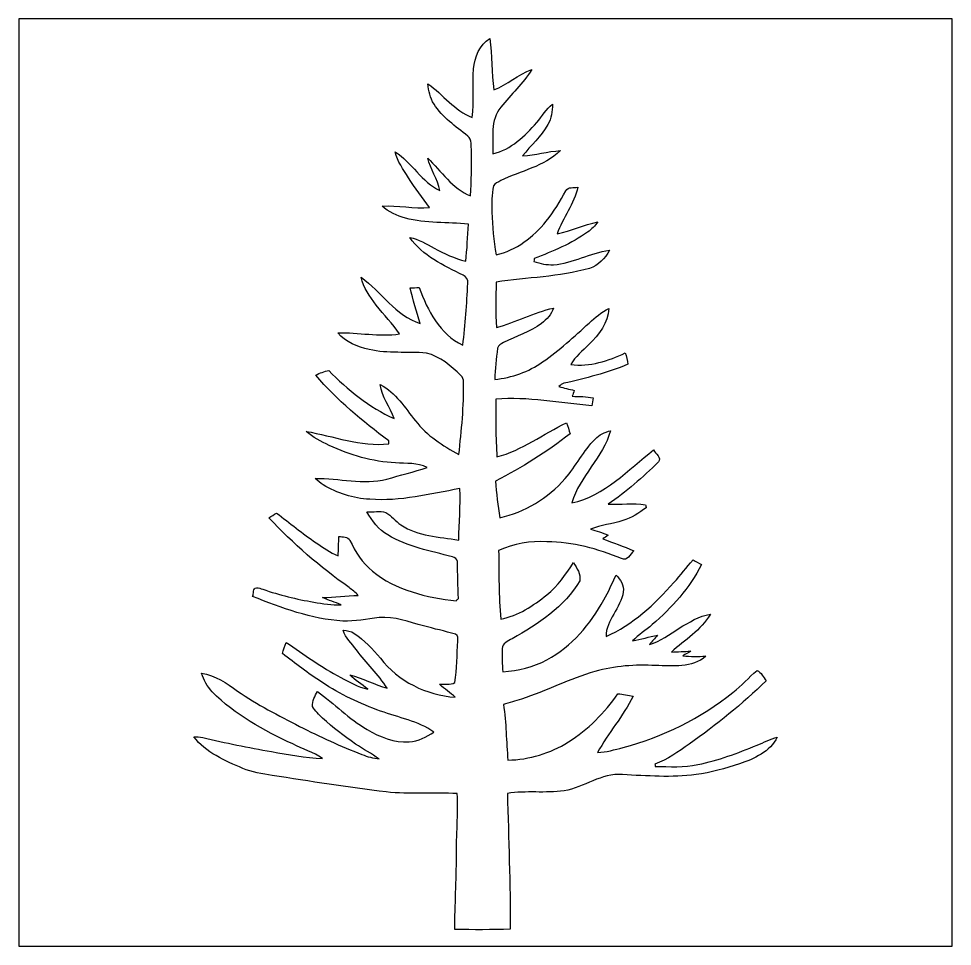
# Model space of a CAD drawing. Header units: centimetres. Extents: x -16.8 to 16.8, y -16.7 to 16.7.
import ezdxf

# ---------------------------------------------------------------- set-up
doc = ezdxf.new("R2010")
doc.units = ezdxf.units.CM
doc.header["$MEASUREMENT"] = 0
doc.layers.add('Layer 1', color=7, linetype='Continuous')

msp = doc.modelspace()

# ---------------------------------------------------------------- linework, layer by layer
at = {"layer": 'Layer 1', "color": 7}
for points, knots in [([(-16.77458, 16.66875), (-16.77458, 16.66875), (16.77458, 16.66875), (16.77458, 16.66875), (16.77458, 16.66875), (16.77458, 16.66875), (16.77458, -16.66875), (16.77458, -16.66875), (16.77458, -16.66875), (16.77458, -16.66875), (-16.77458, -16.66875), (-16.77458, -16.66875), (-16.77458, -16.66875), (-16.77458, -16.66875), (-16.77458, 16.66875), (-16.77458, 16.66875), (-16.77458, 16.66875), (-16.77458, 16.66875), (-16.77458, 16.66875), (-16.77458, 16.66875)], [0, 0, 0, 0, 0.16666667, 0.16666667, 0.16666667, 0.16666667, 0.33333333, 0.33333333, 0.33333333, 0.33333333, 0.5, 0.5, 0.5, 0.5, 0.66666667, 0.66666667, 0.66666667, 0.66666667, 1, 1, 1, 1]), ([(-0.43427, 14.86888), (-0.45755, 14.28468), (-0.41875, 13.69871), (-0.47449, 13.11592), (-0.47449, 13.11592), (-1.11584, 13.36428), (-1.52541, 13.94248), (-2.07045, 14.33054), (-2.07045, 14.33054), (-2.03835, 14.0776), (-2.0006, 13.81513), (-1.84856, 13.60205), (-1.84856, 13.60205), (-1.55575, 13.11134), (-1.06539, 12.80583), (-0.63923, 12.44812), (-0.63923, 12.44812), (-0.46108, 12.32888), (-0.5267, 12.08546), (-0.50306, 11.90731), (-0.50306, 11.90731), (-0.49706, 11.37214), (-0.51153, 10.83663), (-0.53305, 10.30182), (-0.53305, 10.30182), (-1.19556, 10.56111), (-1.59103, 11.18164), (-2.07786, 11.66072), (-2.07786, 11.66072), (-1.97309, 11.25467), (-1.72403, 10.90013), (-1.63971, 10.48879), (-1.63971, 10.48879), (-2.29376, 10.80029), (-2.64583, 11.49914), (-3.25085, 11.88156), (-3.25085, 11.88156), (-3.16759, 11.53866), (-2.95063, 11.24973), (-2.76966, 10.9534), (-2.76966, 10.9534), (-2.53965, 10.57981), (-2.26166, 10.24043), (-2.00695, 9.88413), (-2.00695, 9.88413), (-2.5781, 9.82239), (-3.14784, 9.97902), (-3.71687, 9.92964), (-3.71687, 9.92964), (-3.47698, 9.72009), (-3.18523, 9.57827), (-2.87655, 9.50242), (-2.87655, 9.50242), (-2.14066, 9.2904), (-1.36419, 9.37331), (-0.61242, 9.28158), (-0.61242, 9.28158), (-0.64276, 8.83708), (-0.65934, 8.39152), (-0.70838, 7.94844), (-0.70838, 7.94844), (-1.10596, 8.05533), (-1.48519, 8.22254), (-1.84397, 8.42292), (-1.84397, 8.42292), (-2.12302, 8.57885), (-2.40665, 8.73689), (-2.72168, 8.80851), (-2.72168, 8.80851), (-2.27048, 8.13752), (-1.50036, 7.80415), (-0.80716, 7.44537), (-0.80716, 7.44537), (-0.69321, 7.39528), (-0.61736, 7.28451), (-0.63253, 7.15786), (-0.63253, 7.15786), (-0.67804, 6.41773), (-0.71508, 5.67514), (-0.81915, 4.9403), (-0.81915, 4.9403), (-1.64853, 5.31742), (-2.07821, 6.19019), (-2.3816, 7.00299), (-2.3816, 7.00299), (-2.48955, 7.00087), (-2.60209, 7.00229), (-2.70863, 6.99911), (-2.70863, 6.99911), (-2.61056, 6.56343), (-2.47297, 6.13869), (-2.34421, 5.71147), (-2.34421, 5.71147), (-3.24062, 5.99017), (-3.73627, 6.86153), (-4.47111, 7.37623), (-4.47111, 7.37623), (-4.39843, 6.99488), (-4.14267, 6.68443), (-3.92501, 6.3754), (-3.92501, 6.3754), (-3.66183, 6.01698), (-3.32846, 5.71359), (-3.08928, 5.33753), (-3.08928, 5.33753), (-3.82693, 5.23593), (-4.56565, 5.39503), (-5.30296, 5.38163), (-5.30296, 5.38163), (-5.03202, 5.03731), (-4.59634, 4.87045), (-4.18006, 4.78402), (-4.18006, 4.78402), (-3.50732, 4.61045), (-2.80564, 4.71981), (-2.12196, 4.64926), (-2.12196, 4.64926), (-1.62983, 4.53108), (-1.23754, 4.18677), (-0.88336, 3.84281), (-0.88336, 3.84281), (-0.82303, 3.78389), (-0.78881, 3.70311), (-0.79128, 3.61809), (-0.79128, 3.61809), (-0.77153, 2.74355), (-0.86325, 1.87113), (-0.95709, 1.00259), (-0.95709, 1.00259), (-1.53247, 1.32256), (-2.10749, 1.68346), (-2.51531, 2.21156), (-2.51531, 2.21156), (-2.8956, 2.68041), (-3.22016, 3.24485), (-3.78319, 3.51719), (-3.78319, 3.51719), (-3.72392, 3.07093), (-3.43076, 2.70898), (-3.28295, 2.29411), (-3.28295, 2.29411), (-4.1716, 2.70651), (-4.96076, 3.32281), (-5.63492, 4.03049), (-5.63492, 4.03049), (-5.79508, 3.98921), (-5.95348, 3.93665), (-6.09918, 3.85727), (-6.09918, 3.85727), (-5.33365, 2.95945), (-4.4196, 2.20204), (-3.47768, 1.49684), (-3.47768, 1.49684), (-3.47698, 1.46967), (-3.47521, 1.4157), (-3.47451, 1.38853), (-3.47451, 1.38853), (-4.49016, 1.2767), (-5.46382, 1.67111), (-6.44737, 1.83833), (-6.44737, 1.83833), (-6.20254, 1.62172), (-5.9115, 1.46932), (-5.61763, 1.33138), (-5.61763, 1.33138), (-4.86516, 0.99095), (-4.06012, 0.73378), (-3.22898, 0.71226), (-3.22898, 0.71226), (-2.85256, 0.66781), (-2.44122, 0.72637), (-2.09762, 0.53869), (-2.09762, 0.53869), (-2.57739, 0.38841), (-3.06211, 0.25365), (-3.54789, 0.12383), (-3.54789, 0.12383), (-4.39385, -0.09243), (-5.26027, 0.16016), (-6.11505, 0.14464), (-6.11505, 0.14464), (-6.03038, 0.05821), (-5.93937, -0.02364), (-5.83424, -0.08573), (-5.83424, -0.08573), (-5.32553, -0.38241), (-4.75121, -0.57468), (-4.16031, -0.60113), (-4.16031, -0.60113), (-3.06352, -0.68792), (-1.99214, -0.41169), (-0.92216, -0.22049), (-0.92216, -0.22049), (-0.89747, -0.83608), (-0.93486, -1.45274), (-0.96379, -2.06798), (-0.96379, -2.06798), (-1.66617, -1.94945), (-2.4317, -1.93851), (-3.04024, -1.52188), (-3.04024, -1.52188), (-3.23638, -1.39347), (-3.37749, -1.19204), (-3.58387, -1.07915), (-3.58387, -1.07915), (-3.79942, -1.00401), (-4.03789, -1.06715), (-4.25979, -1.05728), (-4.25979, -1.05728), (-4.07846, -1.38395), (-3.8421, -1.70109), (-3.50908, -1.88489), (-3.50908, -1.88489), (-2.80494, -2.31775), (-1.97626, -2.45604), (-1.19133, -2.6737), (-1.19133, -2.6737), (-1.11478, -2.70087), (-1.00506, -2.73897), (-1.0093, -2.83845), (-1.0093, -2.83845), (-0.99554, -3.28224), (-0.9966, -3.72674), (-0.97578, -4.17054), (-0.97578, -4.17054), (-1.00048, -4.197), (-1.02482, -4.22381), (-1.04916, -4.25133), (-1.04916, -4.25133), (-2.11349, -4.13244), (-3.22121, -3.88126), (-4.06471, -3.18241), (-4.06471, -3.18241), (-4.42807, -2.89489), (-4.67395, -2.49167), (-4.87292, -2.07998), (-4.87292, -2.07998), (-4.94312, -1.93216), (-5.13151, -1.96039), (-5.26803, -1.9364), (-5.26803, -1.9364), (-5.27614, -2.16994), (-5.28426, -2.40348), (-5.2959, -2.63737), (-5.2959, -2.63737), (-5.58271, -2.52589), (-5.8293, -2.33539), (-6.08365, -2.16711), (-6.08365, -2.16711), (-6.57578, -1.83586), (-7.03368, -1.45732), (-7.50499, -1.09749), (-7.50499, -1.09749), (-7.59989, -1.15358), (-7.69408, -1.21038), (-7.78757, -1.26859), (-7.78757, -1.26859), (-6.91303, -2.19816), (-5.94395, -3.03848), (-4.90079, -3.77366), (-4.90079, -3.77366), (-4.78755, -3.8608), (-4.67148, -3.94829), (-4.57482, -4.05518), (-4.57482, -4.05518), (-5.00239, -4.08658), (-5.42996, -4.11057), (-5.85752, -4.13667), (-5.85752, -4.13667), (-5.63809, -4.22734), (-5.41408, -4.30706), (-5.19183, -4.39103), (-5.19183, -4.39103), (-5.52027, -4.42031), (-5.84518, -4.35116), (-6.16761, -4.30071), (-6.16761, -4.30071), (-6.78886, -4.18959), (-7.40728, -4.04989), (-8.00135, -3.83505), (-8.00135, -3.83505), (-8.07544, -3.81247), (-8.14917, -3.77966), (-8.22748, -3.78001), (-8.22748, -3.78001), (-8.37565, -3.78495), (-8.31286, -4.01708), (-8.36895, -4.09434), (-8.36895, -4.09434), (-7.32825, -4.51238), (-6.25651, -4.90573), (-5.12833, -4.98334), (-5.12833, -4.98334), (-4.68983, -5.00062), (-4.25979, -4.90185), (-3.82623, -4.85704), (-3.82623, -4.85704), (-3.27096, -4.80131), (-2.75273, -5.02461), (-2.22462, -5.1502), (-2.22462, -5.1502), (-1.84503, -5.26309), (-1.45415, -5.33576), (-1.07668, -5.45606), (-1.07668, -5.45606), (-0.97508, -5.48746), (-0.99589, -5.61234), (-0.99378, -5.69489), (-0.99378, -5.69489), (-1.02799, -6.19372), (-1.01, -6.69996), (-1.10243, -7.19314), (-1.10243, -7.19314), (-1.26965, -7.27886), (-1.47003, -7.23018), (-1.651, -7.25311), (-1.651, -7.25311), (-1.47249, -7.42033), (-1.26965, -7.55862), (-1.08479, -7.71913), (-1.08479, -7.71913), (-2.11526, -7.64046), (-3.14396, -7.14975), (-3.77719, -6.3186), (-3.77719, -6.3186), (-4.0446, -5.97676), (-4.35504, -5.66526), (-4.71488, -5.42114), (-4.71488, -5.42114), (-4.83164, -5.34035), (-4.97558, -5.32553), (-5.1121, -5.31142), (-5.1121, -5.31142), (-5.04225, -5.59541), (-4.80307, -5.78591), (-4.63938, -6.01521), (-4.63938, -6.01521), (-4.28131, -6.48476), (-3.85904, -6.90351), (-3.52778, -7.39352), (-3.52778, -7.39352), (-3.98463, -7.25487), (-4.41466, -7.04109), (-4.87433, -6.91021), (-4.87433, -6.91021), (-4.68912, -7.11588), (-4.44006, -7.24782), (-4.23263, -7.42915), (-4.23263, -7.42915), (-4.58188, -7.35189), (-4.8895, -7.16527), (-5.20383, -7.00405), (-5.20383, -7.00405), (-5.89456, -6.64527), (-6.51616, -6.17255), (-7.16562, -5.74746), (-7.16562, -5.74746), (-7.21713, -5.87763), (-7.26369, -6.00992), (-7.30003, -6.14539), (-7.30003, -6.14539), (-6.83084, -6.49781), (-6.37187, -6.86576), (-5.87622, -7.18114), (-5.87622, -7.18114), (-5.22605, -7.62353), (-4.50321, -7.94597), (-3.76731, -8.21584), (-3.76731, -8.21584), (-3.12738, -8.45114), (-2.42147, -8.5725), (-1.85244, -8.96832), (-1.85244, -8.96832), (-2.11808, -9.14682), (-2.41512, -9.29922), (-2.74003, -9.32145), (-2.74003, -9.32145), (-3.27907, -9.35814), (-3.79836, -9.14717), (-4.25274, -8.87554), (-4.25274, -8.87554), (-4.90502, -8.49418), (-5.43736, -7.95161), (-6.04132, -7.50499), (-6.04132, -7.50499), (-6.11858, -7.6775), (-6.23676, -7.84754), (-6.21312, -8.04616), (-6.21312, -8.04616), (-6.12493, -8.20879), (-5.99193, -8.34284), (-5.85576, -8.46667), (-5.85576, -8.46667), (-5.48464, -8.80533), (-5.08494, -9.1126), (-4.67148, -9.39765), (-4.67148, -9.39765), (-4.39702, -9.59238), (-4.09328, -9.74125), (-3.81882, -9.93599), (-3.81882, -9.93599), (-4.03084, -9.90283), (-4.24251, -9.85838), (-4.44006, -9.77336), (-4.44006, -9.77336), (-5.20559, -9.47773), (-5.95242, -9.13518), (-6.68408, -8.76476), (-6.68408, -8.76476), (-7.43691, -8.3626), (-8.20879, -7.99077), (-8.90623, -7.49476), (-8.90623, -7.49476), (-9.29816, -7.2136), (-9.71656, -6.93138), (-10.20128, -6.84847), (-10.20128, -6.84847), (-10.13037, -7.10106), (-9.9882, -7.32755), (-9.81992, -7.52651), (-9.81992, -7.52651), (-8.99936, -8.34531), (-7.97137, -8.91611), (-6.92573, -9.39624), (-6.92573, -9.39624), (-6.57049, -9.57227), (-6.18525, -9.69045), (-5.85929, -9.92258), (-5.85929, -9.92258), (-6.47665, -9.88907), (-7.08554, -9.77406), (-7.69373, -9.66999), (-7.69373, -9.66999), (-8.52205, -9.531), (-9.34297, -9.35143), (-10.16282, -9.16799), (-10.16282, -9.16799), (-10.26795, -9.14329), (-10.37661, -9.13553), (-10.48456, -9.1373), (-10.48456, -9.1373), (-10.04993, -9.70668), (-9.36166, -10.00019), (-8.72137, -10.27571), (-8.72137, -10.27571), (-8.38623, -10.41576), (-8.02287, -10.45916), (-7.66798, -10.52407), (-7.66798, -10.52407), (-6.3059, -10.74984), (-4.93818, -10.93929), (-3.56976, -11.12132), (-3.56976, -11.12132), (-2.72027, -11.21057), (-1.86443, -11.13966), (-1.01247, -11.17671), (-1.01247, -11.17671), (-0.97931, -11.92565), (-1.04987, -12.67389), (-1.04387, -13.42355), (-1.04387, -13.42355), (-1.04352, -14.30196), (-1.10067, -15.17932), (-1.10243, -16.05809), (-1.10243, -16.05809), (-0.4385, -16.07502), (0.22578, -16.07502), (0.89006, -16.05774), (0.89006, -16.05774), (0.895, -14.43037), (0.82621, -12.80266), (0.7874, -11.17565), (0.7874, -11.17565), (1.4605, -11.06241), (2.15124, -11.17847), (2.8254, -11.07722), (2.8254, -11.07722), (3.54789, -10.96327), (4.16313, -10.42635), (4.92125, -10.49902), (4.92125, -10.49902), (5.80143, -10.541), (6.68796, -10.61332), (7.56602, -10.49655), (7.56602, -10.49655), (8.09872, -10.43199), (8.61448, -10.27536), (9.1246, -10.11379), (9.1246, -10.11379), (9.64918, -9.93246), (10.22879, -9.6774), (10.48526, -9.14964), (10.48526, -9.14964), (10.23302, -9.22161), (9.99878, -9.34156), (9.75713, -9.43998), (9.75713, -9.43998), (9.0678, -9.72361), (8.36542, -9.98784), (7.6327, -10.13531), (7.6327, -10.13531), (7.12999, -10.24396), (6.61176, -10.21256), (6.10164, -10.20163), (6.10164, -10.20163), (6.09812, -10.18152), (6.09106, -10.1406), (6.08753, -10.12014), (6.08753, -10.12014), (6.54156, -9.96562), (6.92926, -9.67176), (7.32049, -9.40294), (7.32049, -9.40294), (8.29416, -8.71361), (9.22479, -7.96043), (10.08133, -7.12929), (10.08133, -7.12929), (9.98467, -6.99594), (9.91411, -6.8266), (9.75819, -6.75358), (9.75819, -6.75358), (9.45515, -7.0037), (9.20256, -7.31061), (8.88682, -7.54697), (8.88682, -7.54697), (7.73571, -8.4836), (6.37011, -9.13306), (4.94347, -9.52641), (4.94347, -9.52641), (4.64185, -9.59979), (4.33987, -9.69292), (4.02731, -9.70492), (4.02731, -9.70492), (4.41396, -9.00465), (4.94594, -8.39329), (5.30648, -7.67927), (5.30648, -7.67927), (5.1241, -7.64117), (4.94065, -7.60836), (4.7558, -7.58931), (4.7558, -7.58931), (4.28237, -8.2744), (3.69041, -8.88824), (2.97744, -9.32533), (2.97744, -9.32533), (2.33151, -9.73808), (1.57198, -9.9568), (0.80716, -9.97832), (0.80716, -9.97832), (0.7433, -9.31228), (0.74965, -8.64094), (0.64241, -7.97913), (0.64241, -7.97913), (0.85619, -7.90893), (1.0735, -7.84895), (1.28799, -7.78087), (1.28799, -7.78087), (2.18581, -7.49688), (3.02401, -7.05167), (3.92994, -6.79062), (3.92994, -6.79062), (4.6415, -6.598), (5.38551, -6.53062), (6.12069, -6.5786), (6.12069, -6.5786), (6.72042, -6.59059), (7.42527, -6.67209), (7.91422, -6.24593), (7.91422, -6.24593), (7.6394, -6.24452), (7.36459, -6.26181), (7.09083, -6.22829), (7.09083, -6.22829), (7.18361, -6.17149), (7.27957, -6.12034), (7.37376, -6.06566), (7.37376, -6.06566), (7.14163, -6.06848), (6.91056, -6.08224), (6.67914, -6.09177), (6.67914, -6.09177), (7.1688, -5.66491), (7.73924, -5.30296), (8.08567, -4.73675), (8.08567, -4.73675), (7.67256, -4.79178), (7.31591, -5.02955), (6.96313, -5.23381), (6.96313, -5.23381), (6.61529, -5.4416), (6.29109, -5.71429), (5.89174, -5.81625), (5.89174, -5.81625), (5.98311, -5.70336), (6.09, -5.60388), (6.18208, -5.49134), (6.18208, -5.49134), (5.87657, -5.5305), (5.588, -5.64656), (5.28355, -5.69136), (5.28355, -5.69136), (5.50122, -5.47617), (5.76016, -5.30931), (5.98911, -5.10716), (5.98911, -5.10716), (6.69713, -4.49968), (7.33566, -3.78848), (7.75794, -2.95099), (7.75794, -2.95099), (7.65986, -2.89278), (7.56003, -2.83739), (7.45949, -2.78483), (7.45949, -2.78483), (7.21889, -3.04588), (7.00828, -3.33269), (6.77157, -3.59728), (6.77157, -3.59728), (6.07589, -4.37339), (5.29414, -5.11034), (4.3307, -5.54002), (4.3307, -5.54002), (4.32647, -4.93395), (4.87362, -4.51273), (4.94982, -3.92889), (4.94982, -3.92889), (4.98263, -3.69746), (4.85563, -3.48509), (4.69336, -3.33304), (4.69336, -3.33304), (4.53884, -3.62338), (4.42136, -3.93277), (4.25521, -4.21746), (4.25521, -4.21746), (3.76943, -5.09023), (3.10021, -5.89456), (2.20557, -6.3687), (2.20557, -6.3687), (1.72438, -6.64139), (1.17263, -6.75287), (0.62794, -6.80755), (0.62794, -6.80755), (0.59196, -6.53027), (0.59443, -6.24805), (0.5969, -5.96971), (0.5969, -5.96971), (0.60431, -5.7725), (0.81209, -5.6963), (0.95744, -5.61305), (0.95744, -5.61305), (1.89054, -5.09199), (2.83704, -4.47675), (3.39019, -3.53272), (3.39019, -3.53272), (3.4223, -3.29424), (3.28754, -3.07622), (3.16794, -2.87973), (3.16794, -2.87973), (2.88114, -3.29248), (2.60491, -3.72428), (2.20486, -4.03931), (2.20486, -4.03931), (1.71838, -4.42771), (1.17228, -4.79354), (0.54822, -4.90573), (0.54822, -4.90573), (0.47942, -4.08658), (0.48048, -3.26214), (0.47272, -2.44052), (0.47272, -2.44052), (1.01388, -2.20133), (1.61396, -2.09162), (2.20521, -2.13148), (2.20521, -2.13148), (3.13302, -2.12619), (4.03684, -2.38831), (4.89056, -2.73121), (4.89056, -2.73121), (5.09729, -2.83598), (5.20559, -2.57845), (5.32518, -2.45745), (5.32518, -2.45745), (4.96288, -2.29164), (4.58329, -2.16817), (4.21358, -2.02142), (4.21358, -2.02142), (4.27708, -1.97979), (4.34022, -1.93851), (4.40302, -1.89618), (4.40302, -1.89618), (4.20017, -1.80269), (3.98463, -1.74202), (3.77261, -1.67534), (3.77261, -1.67534), (4.1462, -1.52576), (4.55224, -1.49789), (4.93219, -1.36984), (4.93219, -1.36984), (5.24651, -1.28305), (5.51462, -1.09185), (5.77744, -0.90629), (5.77744, -0.90629), (5.77039, -0.87948), (5.75663, -0.82585), (5.74957, -0.79904), (5.74957, -0.79904), (5.30331, -0.73096), (4.85246, -0.79304), (4.40443, -0.77858), (4.40443, -0.77858), (5.05672, -0.33584), (5.65362, 0.18344), (6.21136, 0.73942), (6.21136, 0.73942), (6.34788, 0.88618), (6.09882, 1.03928), (6.04061, 1.16981), (6.04061, 1.16981), (5.12621, 0.46002), (4.28343, -0.4826), (3.10515, -0.73237), (3.10515, -0.73237), (3.3722, 0.22719), (4.23122, 0.89888), (4.49227, 1.86231), (4.49227, 1.86231), (4.28978, 1.80587), (4.08693, 1.71803), (3.94088, 1.56281), (3.94088, 1.56281), (3.52072, 1.13489), (3.2512, 0.58949), (2.85926, 0.13864), (2.85926, 0.13864), (2.2546, -0.56727), (1.41393, -1.06221), (0.50941, -1.26753), (0.50941, -1.26753), (0.4445, -0.83009), (0.38806, -0.38982), (0.36266, 0.05186), (0.36266, 0.05186), (1.30387, 0.53234), (2.20451, 1.09396), (3.03706, 1.74519), (3.03706, 1.74519), (3.0032, 1.88136), (2.96439, 2.01507), (2.915, 2.14595), (2.915, 2.14595), (2.07751, 1.74413), (1.31868, 1.16029), (0.41134, 0.91687), (0.41134, 0.91687), (0.36689, 1.60867), (0.36371, 2.30152), (0.37147, 2.99403), (0.37147, 2.99403), (1.52894, 3.09245), (2.67194, 2.85644), (3.81882, 2.75484), (3.81882, 2.75484), (3.83505, 2.8508), (3.85269, 2.94605), (3.87103, 3.04094), (3.87103, 3.04094), (3.62514, 3.0988), (3.36903, 3.08504), (3.11891, 3.09986), (3.11891, 3.09986), (3.1429, 3.169), (3.16724, 3.23779), (3.19158, 3.30659), (3.19158, 3.30659), (3.00743, 3.35703), (2.81658, 3.38314), (2.63842, 3.45405), (2.63842, 3.45405), (2.68887, 3.50344), (2.74708, 3.54577), (2.81587, 3.56447), (2.81587, 3.56447), (3.59586, 3.7405), (4.37621, 3.93982), (5.11598, 4.2478), (5.11598, 4.2478), (5.09129, 4.38679), (5.07577, 4.5279), (5.02461, 4.65984), (5.02461, 4.65984), (4.41607, 4.36633), (3.74826, 4.15643), (3.06352, 4.23474), (3.06352, 4.23474), (3.21486, 4.52826), (3.49109, 4.72899), (3.71404, 4.96464), (3.71404, 4.96464), (4.07705, 5.30613), (4.40337, 5.73899), (4.43442, 6.2544), (4.43442, 6.2544), (4.16595, 6.12704), (3.94159, 5.92878), (3.72251, 5.73193), (3.72251, 5.73193), (3.18629, 5.24263), (2.6543, 4.74274), (2.05352, 4.33282), (2.05352, 4.33282), (1.54305, 3.98321), (0.94933, 3.75744), (0.33091, 3.70664), (0.33091, 3.70664), (0.35842, 4.07917), (0.37394, 4.45347), (0.43639, 4.82177), (0.43639, 4.82177), (0.44803, 4.93395), (0.5648, 4.98228), (0.65052, 5.0292), (0.65052, 5.0292), (1.10384, 5.26027), (1.59773, 5.41443), (2.01612, 5.71041), (2.01612, 5.71041), (2.1971, 5.8607), (2.37137, 6.0392), (2.4444, 6.26851), (2.4444, 6.26851), (1.73602, 6.11258), (1.09396, 5.7464), (0.39052, 5.57389), (0.39052, 5.57389), (0.3489, 6.1154), (0.37253, 6.65974), (0.38135, 7.20196), (0.38135, 7.20196), (1.49719, 7.372), (2.64266, 7.38293), (3.73556, 7.69267), (3.73556, 7.69267), (4.05342, 7.79745), (4.29895, 8.05462), (4.45135, 8.34637), (4.45135, 8.34637), (3.76061, 8.25147), (3.13972, 7.87894), (2.44052, 7.82461), (2.44052, 7.82461), (2.20239, 7.81967), (1.96462, 7.86271), (1.74096, 7.94279), (1.74096, 7.94279), (1.74413, 7.96925), (1.75084, 8.02181), (1.75401, 8.04827), (1.75401, 8.04827), (2.41441, 8.31391), (3.08716, 8.5785), (3.66924, 8.99689), (3.66924, 8.99689), (3.80647, 9.10378), (3.937, 9.22337), (4.03754, 9.3666), (4.03754, 9.3666), (3.53801, 9.26924), (3.07446, 9.03958), (2.57598, 8.9348), (2.57598, 8.9348), (2.78377, 9.51124), (3.17994, 10.01077), (3.31823, 10.61508), (3.31823, 10.61508), (3.175, 10.58086), (2.96862, 10.63766), (2.88784, 10.48526), (2.88784, 10.48526), (2.67476, 10.10638), (2.45851, 9.72679), (2.18334, 9.38883), (2.18334, 9.38883), (1.72014, 8.82156), (1.10631, 8.34461), (0.37994, 8.18092), (0.37994, 8.18092), (0.28751, 8.68821), (0.25118, 9.20397), (0.23283, 9.71867), (0.23283, 9.71867), (0.23001, 10.03124), (0.21484, 10.34874), (0.2854, 10.65565), (0.2854, 10.65565), (0.33091, 10.76007), (0.45614, 10.79288), (0.54539, 10.84933), (0.54539, 10.84933), (1.26471, 11.20211), (2.09973, 11.34851), (2.69416, 11.92565), (2.69416, 11.92565), (2.23449, 11.9066), (1.79317, 11.7602), (1.33421, 11.73409), (1.33421, 11.73409), (1.61749, 12.12427), (2.00625, 12.43118), (2.23696, 12.86087), (2.23696, 12.86087), (2.37596, 13.08171), (2.40101, 13.34735), (2.41018, 13.60135), (2.41018, 13.60135), (2.17699, 13.42143), (2.03553, 13.15614), (1.84362, 12.93777), (1.84362, 12.93777), (1.42522, 12.44353), (0.91193, 11.97046), (0.2667, 11.80994), (0.2667, 11.80994), (0.28293, 12.37086), (0.15487, 13.02173), (0.55386, 13.48634), (0.55386, 13.48634), (0.90911, 13.94919), (1.36208, 14.33724), (1.65911, 14.84383), (1.65911, 14.84383), (1.17828, 14.65333), (0.77682, 14.30549), (0.2988, 14.10758), (0.2988, 14.10758), (0.22084, 14.72318), (0.22789, 15.34583), (0.15734, 15.96178), (0.15734, 15.96178), (-0.20461, 15.72542), (-0.39123, 15.28727), (-0.43427, 14.86888)], [0, 0, 0, 0, 0.00423729, 0.00423729, 0.00423729, 0.00423729, 0.00847458, 0.00847458, 0.00847458, 0.00847458, 0.01271186, 0.01271186, 0.01271186, 0.01271186, 0.01694915, 0.01694915, 0.01694915, 0.01694915, 0.02118644, 0.02118644, 0.02118644, 0.02118644, 0.02542373, 0.02542373, 0.02542373, 0.02542373, 0.02966102, 0.02966102, 0.02966102, 0.02966102, 0.03389831, 0.03389831, 0.03389831, 0.03389831, 0.03813559, 0.03813559, 0.03813559, 0.03813559, 0.04237288, 0.04237288, 0.04237288, 0.04237288, 0.04661017, 0.04661017, 0.04661017, 0.04661017, 0.05084746, 0.05084746, 0.05084746, 0.05084746, 0.05508475, 0.05508475, 0.05508475, 0.05508475, 0.05932203, 0.05932203, 0.05932203, 0.05932203, 0.06355932, 0.06355932, 0.06355932, 0.06355932, 0.06779661, 0.06779661, 0.06779661, 0.06779661, 0.0720339, 0.0720339, 0.0720339, 0.0720339, 0.07627119, 0.07627119, 0.07627119, 0.07627119, 0.08050847, 0.08050847, 0.08050847, 0.08050847, 0.08474576, 0.08474576, 0.08474576, 0.08474576, 0.08898305, 0.08898305, 0.08898305, 0.08898305, 0.09322034, 0.09322034, 0.09322034, 0.09322034, 0.09745763, 0.09745763, 0.09745763, 0.09745763, 0.10169492, 0.10169492, 0.10169492, 0.10169492, 0.1059322, 0.1059322, 0.1059322, 0.1059322, 0.11016949, 0.11016949, 0.11016949, 0.11016949, 0.11440678, 0.11440678, 0.11440678, 0.11440678, 0.11864407, 0.11864407, 0.11864407, 0.11864407, 0.12288136, 0.12288136, 0.12288136, 0.12288136, 0.12711864, 0.12711864, 0.12711864, 0.12711864, 0.13135593, 0.13135593, 0.13135593, 0.13135593, 0.13559322, 0.13559322, 0.13559322, 0.13559322, 0.13983051, 0.13983051, 0.13983051, 0.13983051, 0.1440678, 0.1440678, 0.1440678, 0.1440678, 0.14830508, 0.14830508, 0.14830508, 0.14830508, 0.15254237, 0.15254237, 0.15254237, 0.15254237, 0.15677966, 0.15677966, 0.15677966, 0.15677966, 0.16101695, 0.16101695, 0.16101695, 0.16101695, 0.16525424, 0.16525424, 0.16525424, 0.16525424, 0.16949153, 0.16949153, 0.16949153, 0.16949153, 0.17372881, 0.17372881, 0.17372881, 0.17372881, 0.1779661, 0.1779661, 0.1779661, 0.1779661, 0.18220339, 0.18220339, 0.18220339, 0.18220339, 0.18644068, 0.18644068, 0.18644068, 0.18644068, 0.19067797, 0.19067797, 0.19067797, 0.19067797, 0.19491525, 0.19491525, 0.19491525, 0.19491525, 0.19915254, 0.19915254, 0.19915254, 0.19915254, 0.20338983, 0.20338983, 0.20338983, 0.20338983, 0.20762712, 0.20762712, 0.20762712, 0.20762712, 0.21186441, 0.21186441, 0.21186441, 0.21186441, 0.21610169, 0.21610169, 0.21610169, 0.21610169, 0.22033898, 0.22033898, 0.22033898, 0.22033898, 0.22457627, 0.22457627, 0.22457627, 0.22457627, 0.22881356, 0.22881356, 0.22881356, 0.22881356, 0.23305085, 0.23305085, 0.23305085, 0.23305085, 0.23728814, 0.23728814, 0.23728814, 0.23728814, 0.24152542, 0.24152542, 0.24152542, 0.24152542, 0.24576271, 0.24576271, 0.24576271, 0.24576271, 0.25, 0.25, 0.25, 0.25, 0.25423729, 0.25423729, 0.25423729, 0.25423729, 0.25847458, 0.25847458, 0.25847458, 0.25847458, 0.26271186, 0.26271186, 0.26271186, 0.26271186, 0.26694915, 0.26694915, 0.26694915, 0.26694915, 0.27118644, 0.27118644, 0.27118644, 0.27118644, 0.27542373, 0.27542373, 0.27542373, 0.27542373, 0.27966102, 0.27966102, 0.27966102, 0.27966102, 0.28389831, 0.28389831, 0.28389831, 0.28389831, 0.28813559, 0.28813559, 0.28813559, 0.28813559, 0.29237288, 0.29237288, 0.29237288, 0.29237288, 0.29661017, 0.29661017, 0.29661017, 0.29661017, 0.30084746, 0.30084746, 0.30084746, 0.30084746, 0.30508475, 0.30508475, 0.30508475, 0.30508475, 0.30932203, 0.30932203, 0.30932203, 0.30932203, 0.31355932, 0.31355932, 0.31355932, 0.31355932, 0.31779661, 0.31779661, 0.31779661, 0.31779661, 0.3220339, 0.3220339, 0.3220339, 0.3220339, 0.32627119, 0.32627119, 0.32627119, 0.32627119, 0.33050847, 0.33050847, 0.33050847, 0.33050847, 0.33474576, 0.33474576, 0.33474576, 0.33474576, 0.33898305, 0.33898305, 0.33898305, 0.33898305, 0.34322034, 0.34322034, 0.34322034, 0.34322034, 0.34745763, 0.34745763, 0.34745763, 0.34745763, 0.35169492, 0.35169492, 0.35169492, 0.35169492, 0.3559322, 0.3559322, 0.3559322, 0.3559322, 0.36016949, 0.36016949, 0.36016949, 0.36016949, 0.36440678, 0.36440678, 0.36440678, 0.36440678, 0.36864407, 0.36864407, 0.36864407, 0.36864407, 0.37288136, 0.37288136, 0.37288136, 0.37288136, 0.37711864, 0.37711864, 0.37711864, 0.37711864, 0.38135593, 0.38135593, 0.38135593, 0.38135593, 0.38559322, 0.38559322, 0.38559322, 0.38559322, 0.38983051, 0.38983051, 0.38983051, 0.38983051, 0.3940678, 0.3940678, 0.3940678, 0.3940678, 0.39830508, 0.39830508, 0.39830508, 0.39830508, 0.40254237, 0.40254237, 0.40254237, 0.40254237, 0.40677966, 0.40677966, 0.40677966, 0.40677966, 0.41101695, 0.41101695, 0.41101695, 0.41101695, 0.41525424, 0.41525424, 0.41525424, 0.41525424, 0.41949153, 0.41949153, 0.41949153, 0.41949153, 0.42372881, 0.42372881, 0.42372881, 0.42372881, 0.4279661, 0.4279661, 0.4279661, 0.4279661, 0.43220339, 0.43220339, 0.43220339, 0.43220339, 0.43644068, 0.43644068, 0.43644068, 0.43644068, 0.44067797, 0.44067797, 0.44067797, 0.44067797, 0.44491525, 0.44491525, 0.44491525, 0.44491525, 0.44915254, 0.44915254, 0.44915254, 0.44915254, 0.45338983, 0.45338983, 0.45338983, 0.45338983, 0.45762712, 0.45762712, 0.45762712, 0.45762712, 0.46186441, 0.46186441, 0.46186441, 0.46186441, 0.46610169, 0.46610169, 0.46610169, 0.46610169, 0.47033898, 0.47033898, 0.47033898, 0.47033898, 0.47457627, 0.47457627, 0.47457627, 0.47457627, 0.47881356, 0.47881356, 0.47881356, 0.47881356, 0.48305085, 0.48305085, 0.48305085, 0.48305085, 0.48728814, 0.48728814, 0.48728814, 0.48728814, 0.49152542, 0.49152542, 0.49152542, 0.49152542, 0.49576271, 0.49576271, 0.49576271, 0.49576271, 0.5, 0.5, 0.5, 0.5, 0.50423729, 0.50423729, 0.50423729, 0.50423729, 0.50847458, 0.50847458, 0.50847458, 0.50847458, 0.51271186, 0.51271186, 0.51271186, 0.51271186, 0.51694915, 0.51694915, 0.51694915, 0.51694915, 0.52118644, 0.52118644, 0.52118644, 0.52118644, 0.52542373, 0.52542373, 0.52542373, 0.52542373, 0.52966102, 0.52966102, 0.52966102, 0.52966102, 0.53389831, 0.53389831, 0.53389831, 0.53389831, 0.53813559, 0.53813559, 0.53813559, 0.53813559, 0.54237288, 0.54237288, 0.54237288, 0.54237288, 0.54661017, 0.54661017, 0.54661017, 0.54661017, 0.55084746, 0.55084746, 0.55084746, 0.55084746, 0.55508475, 0.55508475, 0.55508475, 0.55508475, 0.55932203, 0.55932203, 0.55932203, 0.55932203, 0.56355932, 0.56355932, 0.56355932, 0.56355932, 0.56779661, 0.56779661, 0.56779661, 0.56779661, 0.5720339, 0.5720339, 0.5720339, 0.5720339, 0.57627119, 0.57627119, 0.57627119, 0.57627119, 0.58050847, 0.58050847, 0.58050847, 0.58050847, 0.58474576, 0.58474576, 0.58474576, 0.58474576, 0.58898305, 0.58898305, 0.58898305, 0.58898305, 0.59322034, 0.59322034, 0.59322034, 0.59322034, 0.59745763, 0.59745763, 0.59745763, 0.59745763, 0.60169492, 0.60169492, 0.60169492, 0.60169492, 0.6059322, 0.6059322, 0.6059322, 0.6059322, 0.61016949, 0.61016949, 0.61016949, 0.61016949, 0.61440678, 0.61440678, 0.61440678, 0.61440678, 0.61864407, 0.61864407, 0.61864407, 0.61864407, 0.62288136, 0.62288136, 0.62288136, 0.62288136, 0.62711864, 0.62711864, 0.62711864, 0.62711864, 0.63135593, 0.63135593, 0.63135593, 0.63135593, 0.63559322, 0.63559322, 0.63559322, 0.63559322, 0.63983051, 0.63983051, 0.63983051, 0.63983051, 0.6440678, 0.6440678, 0.6440678, 0.6440678, 0.64830508, 0.64830508, 0.64830508, 0.64830508, 0.65254237, 0.65254237, 0.65254237, 0.65254237, 0.65677966, 0.65677966, 0.65677966, 0.65677966, 0.66101695, 0.66101695, 0.66101695, 0.66101695, 0.66525424, 0.66525424, 0.66525424, 0.66525424, 0.66949153, 0.66949153, 0.66949153, 0.66949153, 0.67372881, 0.67372881, 0.67372881, 0.67372881, 0.6779661, 0.6779661, 0.6779661, 0.6779661, 0.68220339, 0.68220339, 0.68220339, 0.68220339, 0.68644068, 0.68644068, 0.68644068, 0.68644068, 0.69067797, 0.69067797, 0.69067797, 0.69067797, 0.69491525, 0.69491525, 0.69491525, 0.69491525, 0.69915254, 0.69915254, 0.69915254, 0.69915254, 0.70338983, 0.70338983, 0.70338983, 0.70338983, 0.70762712, 0.70762712, 0.70762712, 0.70762712, 0.71186441, 0.71186441, 0.71186441, 0.71186441, 0.71610169, 0.71610169, 0.71610169, 0.71610169, 0.72033898, 0.72033898, 0.72033898, 0.72033898, 0.72457627, 0.72457627, 0.72457627, 0.72457627, 0.72881356, 0.72881356, 0.72881356, 0.72881356, 0.73305085, 0.73305085, 0.73305085, 0.73305085, 0.73728814, 0.73728814, 0.73728814, 0.73728814, 0.74152542, 0.74152542, 0.74152542, 0.74152542, 0.74576271, 0.74576271, 0.74576271, 0.74576271, 0.75, 0.75, 0.75, 0.75, 0.75423729, 0.75423729, 0.75423729, 0.75423729, 0.75847458, 0.75847458, 0.75847458, 0.75847458, 0.76271186, 0.76271186, 0.76271186, 0.76271186, 0.76694915, 0.76694915, 0.76694915, 0.76694915, 0.77118644, 0.77118644, 0.77118644, 0.77118644, 0.77542373, 0.77542373, 0.77542373, 0.77542373, 0.77966102, 0.77966102, 0.77966102, 0.77966102, 0.78389831, 0.78389831, 0.78389831, 0.78389831, 0.78813559, 0.78813559, 0.78813559, 0.78813559, 0.79237288, 0.79237288, 0.79237288, 0.79237288, 0.79661017, 0.79661017, 0.79661017, 0.79661017, 0.80084746, 0.80084746, 0.80084746, 0.80084746, 0.80508475, 0.80508475, 0.80508475, 0.80508475, 0.80932203, 0.80932203, 0.80932203, 0.80932203, 0.81355932, 0.81355932, 0.81355932, 0.81355932, 0.81779661, 0.81779661, 0.81779661, 0.81779661, 0.8220339, 0.8220339, 0.8220339, 0.8220339, 0.82627119, 0.82627119, 0.82627119, 0.82627119, 0.83050847, 0.83050847, 0.83050847, 0.83050847, 0.83474576, 0.83474576, 0.83474576, 0.83474576, 0.83898305, 0.83898305, 0.83898305, 0.83898305, 0.84322034, 0.84322034, 0.84322034, 0.84322034, 0.84745763, 0.84745763, 0.84745763, 0.84745763, 0.85169492, 0.85169492, 0.85169492, 0.85169492, 0.8559322, 0.8559322, 0.8559322, 0.8559322, 0.86016949, 0.86016949, 0.86016949, 0.86016949, 0.86440678, 0.86440678, 0.86440678, 0.86440678, 0.86864407, 0.86864407, 0.86864407, 0.86864407, 0.87288136, 0.87288136, 0.87288136, 0.87288136, 0.87711864, 0.87711864, 0.87711864, 0.87711864, 0.88135593, 0.88135593, 0.88135593, 0.88135593, 0.88559322, 0.88559322, 0.88559322, 0.88559322, 0.88983051, 0.88983051, 0.88983051, 0.88983051, 0.8940678, 0.8940678, 0.8940678, 0.8940678, 0.89830508, 0.89830508, 0.89830508, 0.89830508, 0.90254237, 0.90254237, 0.90254237, 0.90254237, 0.90677966, 0.90677966, 0.90677966, 0.90677966, 0.91101695, 0.91101695, 0.91101695, 0.91101695, 0.91525424, 0.91525424, 0.91525424, 0.91525424, 0.91949153, 0.91949153, 0.91949153, 0.91949153, 0.92372881, 0.92372881, 0.92372881, 0.92372881, 0.9279661, 0.9279661, 0.9279661, 0.9279661, 0.93220339, 0.93220339, 0.93220339, 0.93220339, 0.93644068, 0.93644068, 0.93644068, 0.93644068, 0.94067797, 0.94067797, 0.94067797, 0.94067797, 0.94491525, 0.94491525, 0.94491525, 0.94491525, 0.94915254, 0.94915254, 0.94915254, 0.94915254, 0.95338983, 0.95338983, 0.95338983, 0.95338983, 0.95762712, 0.95762712, 0.95762712, 0.95762712, 0.96186441, 0.96186441, 0.96186441, 0.96186441, 0.96610169, 0.96610169, 0.96610169, 0.96610169, 0.97033898, 0.97033898, 0.97033898, 0.97033898, 0.97457627, 0.97457627, 0.97457627, 0.97457627, 0.97881356, 0.97881356, 0.97881356, 0.97881356, 0.98305085, 0.98305085, 0.98305085, 0.98305085, 0.98728814, 0.98728814, 0.98728814, 0.98728814, 0.99152542, 0.99152542, 0.99152542, 0.99152542, 1, 1, 1, 1])]:
    msp.add_open_spline(points, degree=3, knots=knots, dxfattribs=at)

doc.saveas('drawing.dxf')
